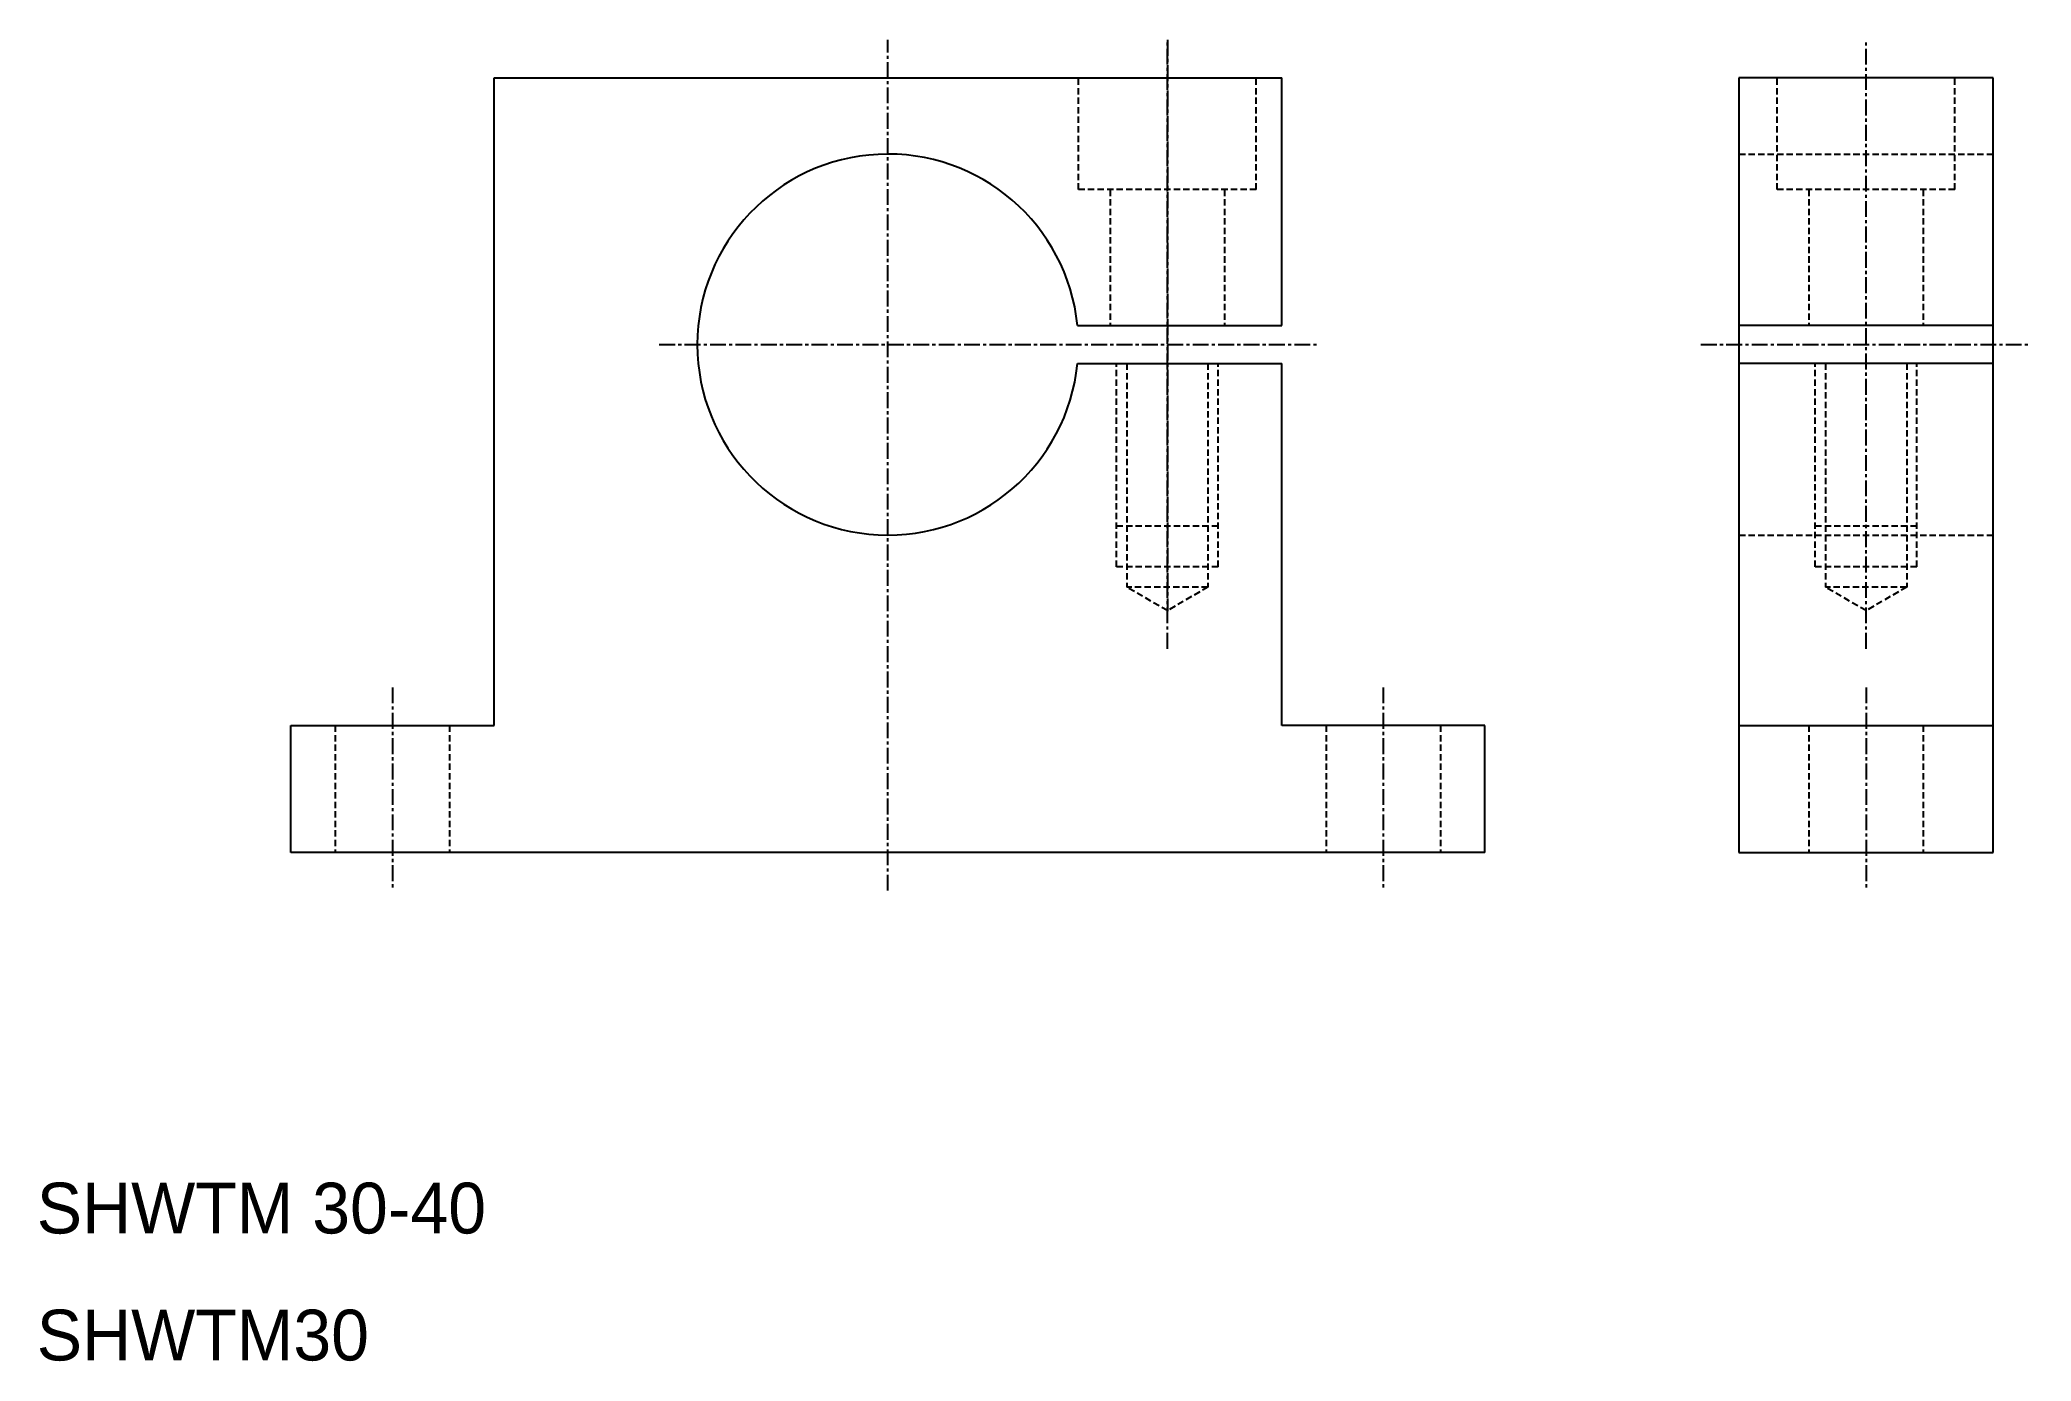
# Model space of a CAD drawing. Extents: x 10 to 167, y 10 to 114.
import ezdxf

# ---------------------------------------------------------------- set-up
doc = ezdxf.new("R2010")
doc.units = 0
doc.linetypes.add('CENTER', pattern=[2, 1.25, -0.25, 0.25, -0.25])
doc.linetypes.add('DASHED', pattern=[0.75, 0.5, -0.25])
doc.layers.get('0').update_dxf_attribs({"linetype": 'CONTINUOUS'})
doc.layers.add('CENTER', color=1, linetype='CENTER')

msp = doc.modelspace()

# ---------------------------------------------------------------- linework, layer by layer
at = {"color": 7, "linetype": 'CONTINUOUS'}
for p, q in [((46, 60), (46, 111)), ((46, 111), (77, 111)), ((77, 111), (108, 111)), ((108, 91.5), (108, 111)), ((144, 111), (144, 50)), ((164, 111), (144, 111)), ((164, 50), (164, 111)), ((91.92, 91.5), (108, 91.5)), ((164, 91.5), (144, 91.5)), ((91.92, 88.5), (108, 88.5)), ((108, 60), (108, 88.5)), ((164, 88.5), (144, 88.5)), ((30, 50), (30, 60)), ((30, 60), (46, 60)), ((124, 60), (108, 60)), ((124, 50), (124, 60)), ((144, 60), (164, 60)), ((124, 50), (30, 50)), ((144, 50), (164, 50))]:
    msp.add_line(p, q, dxfattribs=at)
at = {"color": 3, "linetype": 'DASHED'}
for p, q in [((92, 102.2), (92, 111)), ((106, 102.2), (106, 111)), ((147, 102.2), (147, 111)), ((161, 102.2), (161, 111)), ((144, 105), (164, 105)), ((106, 102.2), (92, 102.2)), ((94.5, 102.2), (94.5, 91.5)), ((103.5, 102.2), (103.5, 91.5)), ((161, 102.2), (147, 102.2)), ((149.5, 102.2), (149.5, 91.5)), ((158.5, 102.2), (158.5, 91.5)), ((95, 72.5), (95, 88.5)), ((95.8, 88.5), (95.8, 70.9)), ((102.2, 88.5), (102.2, 70.9)), ((103, 72.5), (103, 88.5)), ((150, 72.5), (150, 88.5)), ((150.8, 88.5), (150.8, 70.9)), ((157.2, 88.5), (157.2, 70.9)), ((158, 72.5), (158, 88.5)), ((103, 75.7), (95, 75.7)), ((158, 75.7), (150, 75.7)), ((144, 75), (164, 75)), ((103, 72.5), (95, 72.5)), ((158, 72.5), (150, 72.5)), ((99, 69.05), (95.8, 70.9)), ((102.2, 70.9), (95.8, 70.9)), ((102.2, 70.9), (99, 69.05)), ((157.2, 70.9), (150.8, 70.9)), ((154, 69.05), (150.8, 70.9)), ((157.2, 70.9), (154, 69.05)), ((33.5, 60), (33.5, 50)), ((42.5, 60), (42.5, 50)), ((111.5, 60), (111.5, 50)), ((120.5, 60), (120.5, 50)), ((149.5, 60), (149.5, 50)), ((158.5, 60), (158.5, 50))]:
    msp.add_line(p, q, dxfattribs=at)
at = {"color": 7, "linetype": 'CONTINUOUS'}
msp.add_arc((77, 90), 15, 5.7392, 354.2608, dxfattribs=at)
at = {"layer": 'CENTER', "color": 1, "linetype": 'CENTER'}
for p, q in [((77, 47), (77, 114)), ((99, 114), (99, 69)), ((99, 66.05), (99, 114)), ((154, 66.05), (154, 114)), ((59, 90), (111, 90)), ((141, 90), (167, 90)), ((38, 63), (38, 47)), ((116, 63), (116, 47)), ((154, 63), (154, 47))]:
    msp.add_line(p, q, dxfattribs=at)

# ---------------------------------------------------------------- texts
at = {"color": 7, "linetype": 'CONTINUOUS'}
for s, p in [('SHWTM 30-40', (10, 20)), ('SHWTM30', (10, 10))]:
    msp.add_text(s, height=4, dxfattribs=at).set_placement(p)

doc.saveas('drawing.dxf')
